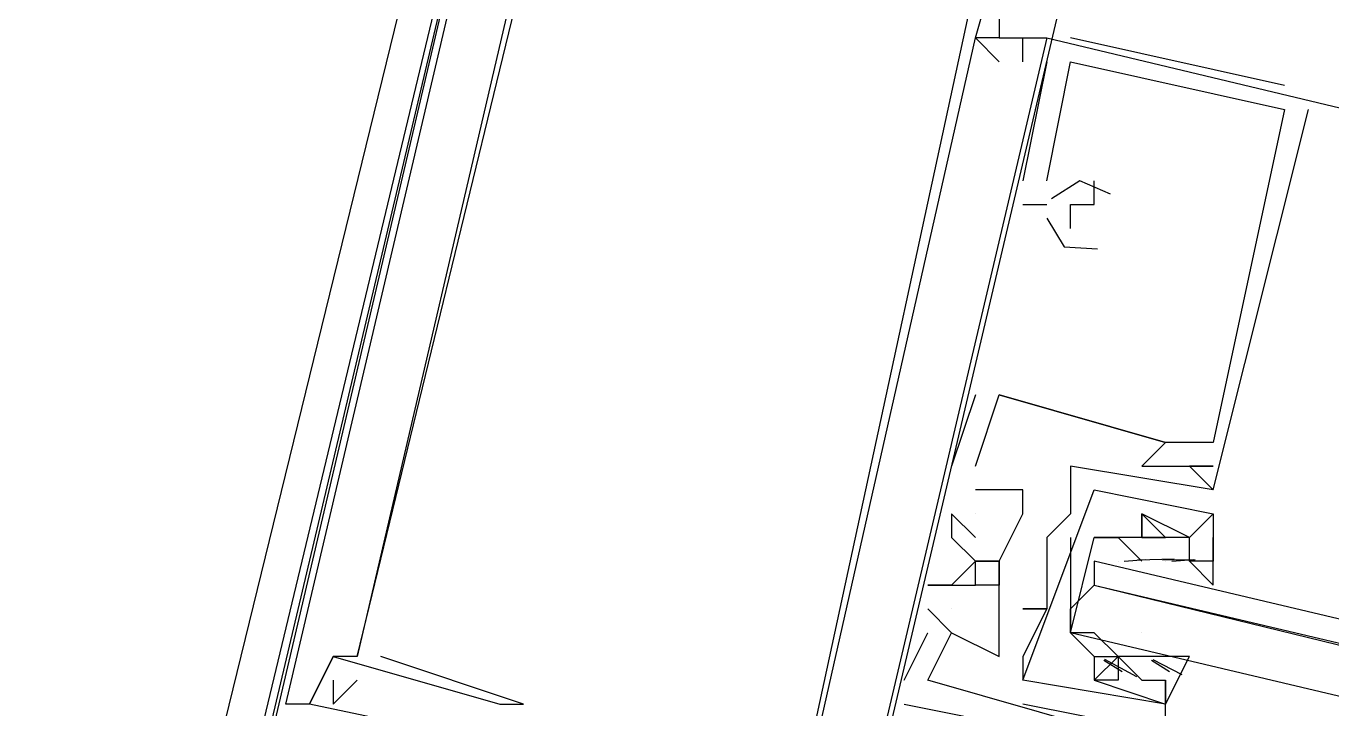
# Model space of a CAD drawing. Header units: feet. Extents: x -84 to 198, y -22 to 181.
# Drawn here: x 100.081 to 100.813, y 62.135 to 62.518 of the extents above; entities that cross this region are included whole.
import ezdxf

# ---------------------------------------------------------------- set-up
doc = ezdxf.new("R2010")
doc.units = ezdxf.units.FT
for name, color, linetype in [('A-AREA-UNIDAD', 30, 'CONTINUOUS'), ('A-LINEA', 7, 'CONTINUOUS'), ('A-MURO-CONCRETO', 8, 'CONTINUOUS')]:
    doc.layers.add(name, color=color, linetype=linetype)

msp = doc.modelspace()

# ---------------------------------------------------------------- linework, layer by layer
at = {"layer": 'A-AREA-UNIDAD'}
msp.add_lwpolyline([(116.56, 33.5644), (119.6, 36.0356), (121.728, 38.9156), (121.92, 38.9689), (123.36, 42.5244), (123.712, 45.9733), (123.12, 49.8844), (121.92, 53.5289), (119.68, 56.6933), (117.2, 58.4889), (116.96, 59.1289), (116.832, 58.4889), (116.512, 58.2933), (113.68, 58.9689), (113.44, 59.1644), (113.568, 59.7333), (112.56, 59.7333), (109.52, 60.48), (108.88, 60.48), (108.8, 60.7644), (104.56, 61.6533), (100.88, 62.6489), (100.32, 62.6489), (98.848, 56.64)], dxfattribs=at)
at = {"layer": 'A-LINEA'}
for p, q in [((100.6133, 62.5111), (100.6133, 62.5111)), ((100.6133, 62.5111), (100.6133, 62.5111)), ((100.6133, 62.5111), (100.6133, 62.5111)), ((100.6133, 62.5111), (100.6133, 62.5111)), ((100.6133, 62.5111), (100.6133, 62.5111)), ((100.6133, 62.5111), (100.6133, 62.5111)), ((100.6133, 62.5111), (100.6133, 62.5111)), ((100.6133, 62.5111), (100.6133, 62.5111)), ((100.6133, 62.5111), (100.6133, 62.5111)), ((100.6133, 62.5111), (100.6133, 62.5111)), ((100.6133, 62.5111), (100.6133, 62.5111)), ((100.6133, 62.5111), (100.6133, 62.5111)), ((100.6267, 62.5111), (100.6267, 62.5111)), ((100.6267, 62.5111), (100.6267, 62.5111)), ((100.6267, 62.5111), (100.6267, 62.5111)), ((100.6267, 62.5111), (100.6267, 62.5111)), ((100.6267, 62.5111), (100.6267, 62.5111)), ((100.6267, 62.5111), (100.6267, 62.5111)), ((100.6267, 62.5111), (100.6267, 62.5111)), ((100.6267, 62.5111), (100.6267, 62.5111)), ((100.6267, 62.5111), (100.6267, 62.5111)), ((100.6267, 62.5111), (100.6267, 62.5111)), ((100.6267, 62.5111), (100.6267, 62.5111)), ((100.6267, 62.5111), (100.6267, 62.5111)), ((100.64, 62.4978), (100.64, 62.5111)), ((100.64, 62.5111), (100.64, 62.5111)), ((100.64, 62.4978), (100.64, 62.5111)), ((100.64, 62.5111), (100.64, 62.5111)), ((100.64, 62.4978), (100.64, 62.5111)), ((100.64, 62.5111), (100.64, 62.5111)), ((100.64, 62.4978), (100.64, 62.5111)), ((100.64, 62.5111), (100.64, 62.5111)), ((100.64, 62.4978), (100.64, 62.5111)), ((100.64, 62.5111), (100.64, 62.5111)), ((100.64, 62.4978), (100.64, 62.5111)), ((100.64, 62.5111), (100.64, 62.5111)), ((100.6533, 62.5111), (100.6533, 62.5111)), ((100.6533, 62.5111), (100.6533, 62.5111)), ((100.6533, 62.5111), (100.6533, 62.5111)), ((100.6533, 62.5111), (100.6533, 62.5111)), ((100.6533, 62.5111), (100.6533, 62.5111)), ((100.6533, 62.5111), (100.6533, 62.5111)), ((100.7867, 62.4844), (100.6667, 62.5111)), ((100.6667, 62.5111), (100.6667, 62.5111)), ((100.7867, 62.4844), (100.6667, 62.5111)), ((100.6667, 62.5111), (100.6667, 62.5111)), ((100.7867, 62.4844), (100.6667, 62.5111)), ((100.6667, 62.5111), (100.6667, 62.5111)), ((100.7867, 62.4844), (100.6667, 62.5111)), ((100.6667, 62.5111), (100.6667, 62.5111)), ((100.7867, 62.4844), (100.6667, 62.5111)), ((100.6667, 62.5111), (100.6667, 62.5111)), ((100.7867, 62.4844), (100.6667, 62.5111)), ((100.6667, 62.5111), (100.6667, 62.5111)), ((100.6267, 62.4978), (100.6267, 62.4978)), ((100.6267, 62.4978), (100.6267, 62.4978)), ((100.6267, 62.4978), (100.6267, 62.4978)), ((100.6267, 62.4978), (100.6267, 62.4978)), ((100.6267, 62.4978), (100.6267, 62.4978)), ((100.6267, 62.4978), (100.6267, 62.4978)), ((100.64, 62.4978), (100.64, 62.4978)), ((100.6533, 62.4978), (100.64, 62.4311)), ((100.64, 62.4978), (100.64, 62.4978)), ((100.6533, 62.4978), (100.64, 62.4311)), ((100.64, 62.4978), (100.64, 62.4978)), ((100.6533, 62.4978), (100.64, 62.4311)), ((100.64, 62.4978), (100.64, 62.4978)), ((100.6533, 62.4978), (100.64, 62.4311)), ((100.64, 62.4978), (100.64, 62.4978)), ((100.6533, 62.4978), (100.64, 62.4311)), ((100.64, 62.4978), (100.64, 62.4978)), ((100.6533, 62.4978), (100.64, 62.4311)), ((100.6533, 62.4978), (100.6533, 62.4978)), ((100.6533, 62.4978), (100.6533, 62.4978)), ((100.6533, 62.4978), (100.6533, 62.4978)), ((100.6533, 62.4978), (100.6533, 62.4978)), ((100.6533, 62.4978), (100.6533, 62.4978)), ((100.6533, 62.4978), (100.6533, 62.4978)), ((100.6667, 62.4978), (100.6667, 62.4978)), ((100.6667, 62.4978), (100.6667, 62.4978)), ((100.6667, 62.4978), (100.6667, 62.4978)), ((100.6667, 62.4978), (100.6667, 62.4978)), ((100.6667, 62.4978), (100.6667, 62.4978)), ((100.6667, 62.4978), (100.6667, 62.4978)), ((100.6667, 62.4978), (100.6667, 62.4978)), ((100.6667, 62.4978), (100.6667, 62.4978)), ((100.6667, 62.4978), (100.6667, 62.4978)), ((100.6667, 62.4978), (100.6667, 62.4978)), ((100.6667, 62.4978), (100.6667, 62.4978)), ((100.6667, 62.4978), (100.6667, 62.4978)), ((100.7867, 62.4844), (100.7867, 62.4844)), ((100.7867, 62.4844), (100.7867, 62.4844)), ((100.7867, 62.4844), (100.7867, 62.4844)), ((100.7867, 62.4844), (100.7867, 62.4844)), ((100.7867, 62.4844), (100.7867, 62.4844)), ((100.7867, 62.4844), (100.7867, 62.4844)), ((100.7867, 62.4711), (100.7867, 62.4711)), ((100.7867, 62.4711), (100.7867, 62.4711)), ((100.7867, 62.4711), (100.7867, 62.4711)), ((100.7867, 62.4711), (100.7867, 62.4711)), ((100.7867, 62.4711), (100.7867, 62.4711)), ((100.7867, 62.4711), (100.7867, 62.4711)), ((100.7867, 62.4711), (100.7867, 62.4711)), ((100.7867, 62.4711), (100.7867, 62.4711)), ((100.7867, 62.4711), (100.7867, 62.4711)), ((100.7867, 62.4711), (100.7867, 62.4711)), ((100.7867, 62.4711), (100.7867, 62.4711)), ((100.7867, 62.4711), (100.7867, 62.4711)), ((100.8, 62.4711), (100.8, 62.4711)), ((100.8, 62.4711), (100.8, 62.4711)), ((100.8, 62.4711), (100.8, 62.4711)), ((100.8, 62.4711), (100.8, 62.4711)), ((100.8, 62.4711), (100.8, 62.4711)), ((100.8, 62.4711), (100.8, 62.4711)), ((100.64, 62.4311), (100.64, 62.4311)), ((100.64, 62.4311), (100.64, 62.4311)), ((100.64, 62.4311), (100.64, 62.4311)), ((100.64, 62.4311), (100.64, 62.4311)), ((100.64, 62.4311), (100.64, 62.4311)), ((100.64, 62.4311), (100.64, 62.4311)), ((100.6533, 62.4311), (100.6533, 62.4311)), ((100.6533, 62.4311), (100.6533, 62.4311)), ((100.6533, 62.4311), (100.6533, 62.4311)), ((100.6533, 62.4311), (100.6533, 62.4311)), ((100.6533, 62.4311), (100.6533, 62.4311)), ((100.6533, 62.4311), (100.6533, 62.4311)), ((100.68, 62.4311), (100.68, 62.4311)), ((100.68, 62.4311), (100.68, 62.4311)), ((100.68, 62.4311), (100.68, 62.4311)), ((100.68, 62.4311), (100.68, 62.4311)), ((100.68, 62.4311), (100.68, 62.4311)), ((100.68, 62.4311), (100.68, 62.4311)), ((100.64, 62.4178), (100.6533, 62.4178)), ((100.64, 62.4178), (100.64, 62.4178)), ((100.64, 62.4178), (100.6533, 62.4178)), ((100.64, 62.4178), (100.64, 62.4178)), ((100.64, 62.4178), (100.6533, 62.4178)), ((100.64, 62.4178), (100.64, 62.4178)), ((100.64, 62.4178), (100.6533, 62.4178)), ((100.64, 62.4178), (100.64, 62.4178)), ((100.64, 62.4178), (100.6533, 62.4178)), ((100.64, 62.4178), (100.64, 62.4178)), ((100.64, 62.4178), (100.6533, 62.4178)), ((100.64, 62.4178), (100.64, 62.4178)), ((100.6533, 62.4178), (100.6533, 62.4178)), ((100.6533, 62.4178), (100.6533, 62.4178)), ((100.6533, 62.4178), (100.6533, 62.4178)), ((100.6533, 62.4178), (100.6533, 62.4178)), ((100.6533, 62.4178), (100.6533, 62.4178)), ((100.6533, 62.4178), (100.6533, 62.4178)), ((100.6667, 62.4178), (100.6667, 62.4178)), ((100.6667, 62.4178), (100.6667, 62.4178)), ((100.6667, 62.4178), (100.6667, 62.4178)), ((100.6667, 62.4178), (100.6667, 62.4178)), ((100.6667, 62.4178), (100.6667, 62.4178)), ((100.6667, 62.4178), (100.6667, 62.4178)), ((100.68, 62.4178), (100.68, 62.4178)), ((100.68, 62.4178), (100.68, 62.4178)), ((100.68, 62.4178), (100.68, 62.4178)), ((100.68, 62.4178), (100.68, 62.4178)), ((100.68, 62.4178), (100.68, 62.4178)), ((100.68, 62.4178), (100.68, 62.4178)), ((100.6667, 62.4044), (100.6667, 62.4044)), ((100.6667, 62.4044), (100.6667, 62.4044)), ((100.6667, 62.4044), (100.6667, 62.4044)), ((100.6667, 62.4044), (100.6667, 62.4044)), ((100.6667, 62.4044), (100.6667, 62.4044)), ((100.6667, 62.4044), (100.6667, 62.4044)), ((100.6133, 62.3111), (100.6, 62.2711)), ((100.6133, 62.3111), (100.6, 62.2711)), ((100.6133, 62.3111), (100.6, 62.2711)), ((100.6133, 62.3111), (100.6, 62.2711)), ((100.6133, 62.3111), (100.6, 62.2711)), ((100.6133, 62.3111), (100.6, 62.2711)), ((100.6133, 62.3111), (100.6133, 62.3111)), ((100.6133, 62.3111), (100.6133, 62.3111)), ((100.6133, 62.3111), (100.6133, 62.3111)), ((100.6133, 62.3111), (100.6133, 62.3111)), ((100.6133, 62.3111), (100.6133, 62.3111)), ((100.6133, 62.3111), (100.6133, 62.3111)), ((100.6267, 62.3111), (100.6267, 62.3111)), ((100.6267, 62.3111), (100.6267, 62.3111)), ((100.6267, 62.3111), (100.6267, 62.3111)), ((100.6267, 62.3111), (100.6267, 62.3111)), ((100.6267, 62.3111), (100.6267, 62.3111)), ((100.6267, 62.3111), (100.6267, 62.3111)), ((100.6267, 62.3111), (100.6267, 62.3111)), ((100.6267, 62.3111), (100.6267, 62.3111)), ((100.6267, 62.3111), (100.6267, 62.3111)), ((100.6267, 62.3111), (100.6267, 62.3111)), ((100.6267, 62.3111), (100.6267, 62.3111)), ((100.6267, 62.3111), (100.6267, 62.3111)), ((100.72, 62.2844), (100.72, 62.2844)), ((100.72, 62.2844), (100.72, 62.2844)), ((100.72, 62.2844), (100.72, 62.2844)), ((100.72, 62.2844), (100.72, 62.2844)), ((100.72, 62.2844), (100.72, 62.2844)), ((100.72, 62.2844), (100.72, 62.2844)), ((100.72, 62.2844), (100.72, 62.2844)), ((100.72, 62.2844), (100.72, 62.2844)), ((100.72, 62.2844), (100.72, 62.2844)), ((100.72, 62.2844), (100.72, 62.2844)), ((100.72, 62.2844), (100.72, 62.2844)), ((100.72, 62.2844), (100.72, 62.2844)), ((100.7467, 62.2844), (100.7467, 62.2844)), ((100.7467, 62.2844), (100.7467, 62.2844)), ((100.7467, 62.2844), (100.7467, 62.2844)), ((100.7467, 62.2844), (100.7467, 62.2844)), ((100.7467, 62.2844), (100.7467, 62.2844)), ((100.7467, 62.2844), (100.7467, 62.2844)), ((100.6, 62.2711), (100.6, 62.2711)), ((100.6, 62.2711), (100.6, 62.2711)), ((100.6, 62.2711), (100.6, 62.2711)), ((100.6, 62.2711), (100.6, 62.2711)), ((100.6, 62.2711), (100.6, 62.2711)), ((100.6, 62.2711), (100.6, 62.2711)), ((100.6133, 62.2711), (100.6133, 62.2711)), ((100.6133, 62.2711), (100.6133, 62.2711)), ((100.6133, 62.2711), (100.6133, 62.2711)), ((100.6133, 62.2711), (100.6133, 62.2711)), ((100.6133, 62.2711), (100.6133, 62.2711)), ((100.6133, 62.2711), (100.6133, 62.2711)), ((100.6667, 62.2711), (100.6667, 62.2711)), ((100.6667, 62.2711), (100.6667, 62.2711)), ((100.6667, 62.2711), (100.6667, 62.2711)), ((100.6667, 62.2711), (100.6667, 62.2711)), ((100.7067, 62.2711), (100.7067, 62.2711)), ((100.7067, 62.2711), (100.7067, 62.2711)), ((100.7067, 62.2711), (100.7067, 62.2711)), ((100.7067, 62.2711), (100.7067, 62.2711)), ((100.7067, 62.2711), (100.7067, 62.2711)), ((100.7067, 62.2711), (100.7067, 62.2711)), ((100.72, 62.2711), (100.72, 62.2711)), ((100.72, 62.2711), (100.72, 62.2711)), ((100.72, 62.2711), (100.72, 62.2711)), ((100.72, 62.2711), (100.72, 62.2711)), ((100.72, 62.2711), (100.72, 62.2711)), ((100.72, 62.2711), (100.72, 62.2711)), ((100.7333, 62.2711), (100.7333, 62.2711)), ((100.7333, 62.2711), (100.7333, 62.2711)), ((100.7333, 62.2711), (100.7333, 62.2711)), ((100.7333, 62.2711), (100.7333, 62.2711)), ((100.7333, 62.2711), (100.7333, 62.2711)), ((100.7333, 62.2711), (100.7333, 62.2711)), ((100.7467, 62.2711), (100.7467, 62.2711)), ((100.7467, 62.2711), (100.7467, 62.2711)), ((100.7467, 62.2711), (100.7467, 62.2711)), ((100.7467, 62.2711), (100.7467, 62.2711)), ((100.7467, 62.2711), (100.7467, 62.2711)), ((100.7467, 62.2711), (100.7467, 62.2711)), ((100.6133, 62.2578), (100.6133, 62.2578)), ((100.6133, 62.2578), (100.6133, 62.2578)), ((100.6133, 62.2578), (100.6133, 62.2578)), ((100.6133, 62.2578), (100.6133, 62.2578)), ((100.6133, 62.2578), (100.6133, 62.2578)), ((100.6133, 62.2578), (100.6133, 62.2578)), ((100.6133, 62.2578), (100.6133, 62.2578)), ((100.6133, 62.2578), (100.6133, 62.2578)), ((100.6133, 62.2578), (100.6133, 62.2578)), ((100.6133, 62.2578), (100.6133, 62.2578)), ((100.6133, 62.2578), (100.6133, 62.2578)), ((100.6133, 62.2578), (100.6133, 62.2578)), ((100.64, 62.2578), (100.64, 62.2578)), ((100.64, 62.2578), (100.64, 62.2578)), ((100.64, 62.2578), (100.64, 62.2578)), ((100.64, 62.2578), (100.64, 62.2578)), ((100.64, 62.2578), (100.64, 62.2578)), ((100.64, 62.2578), (100.64, 62.2578)), ((100.68, 62.2578), (100.68, 62.2578)), ((100.68, 62.2578), (100.68, 62.2578)), ((100.68, 62.2578), (100.68, 62.2578)), ((100.68, 62.2578), (100.68, 62.2578)), ((100.7467, 62.2578), (100.7467, 62.2578)), ((100.7467, 62.2578), (100.7467, 62.2578)), ((100.7467, 62.2578), (100.7467, 62.2578)), ((100.7467, 62.2578), (100.7467, 62.2578)), ((100.7467, 62.2578), (100.7467, 62.2578)), ((100.7467, 62.2578), (100.7467, 62.2578)), ((100.7467, 62.2578), (100.7467, 62.2578)), ((100.7467, 62.2578), (100.7467, 62.2578)), ((100.7467, 62.2578), (100.7467, 62.2578)), ((100.7467, 62.2578), (100.7467, 62.2578)), ((100.6, 62.2444), (100.6, 62.2444)), ((100.6, 62.2444), (100.6, 62.2444)), ((100.6, 62.2444), (100.6, 62.2444)), ((100.6, 62.2444), (100.6, 62.2444)), ((100.6, 62.2444), (100.6, 62.2444)), ((100.6, 62.2444), (100.6, 62.2444)), ((100.6133, 62.2444), (100.6133, 62.2444)), ((100.6133, 62.2444), (100.6133, 62.2444)), ((100.6133, 62.2444), (100.6133, 62.2444)), ((100.6133, 62.2444), (100.6133, 62.2444)), ((100.6133, 62.2444), (100.6133, 62.2444)), ((100.6133, 62.2444), (100.6133, 62.2444)), ((100.64, 62.2444), (100.64, 62.2444)), ((100.64, 62.2444), (100.64, 62.2444)), ((100.64, 62.2444), (100.64, 62.2444)), ((100.64, 62.2444), (100.64, 62.2444)), ((100.64, 62.2444), (100.64, 62.2444)), ((100.64, 62.2444), (100.64, 62.2444)), ((100.6667, 62.2444), (100.6667, 62.2444)), ((100.6667, 62.2444), (100.6667, 62.2444)), ((100.6667, 62.2444), (100.6667, 62.2444)), ((100.6667, 62.2444), (100.6667, 62.2444)), ((100.7067, 62.2444), (100.7067, 62.2444)), ((100.7067, 62.2444), (100.7067, 62.2444)), ((100.7067, 62.2444), (100.7067, 62.2444)), ((100.7067, 62.2444), (100.7067, 62.2444)), ((100.7067, 62.2444), (100.7067, 62.2444)), ((100.7067, 62.2444), (100.7067, 62.2444)), ((100.7067, 62.2444), (100.7067, 62.2444)), ((100.7067, 62.2444), (100.7067, 62.2444)), ((100.7467, 62.2444), (100.7467, 62.2444)), ((100.7467, 62.2444), (100.7467, 62.2444)), ((100.7467, 62.2444), (100.7467, 62.2444)), ((100.7467, 62.2444), (100.7467, 62.2444)), ((100.7467, 62.2444), (100.7467, 62.2444)), ((100.7467, 62.2444), (100.7467, 62.2444)), ((100.7467, 62.2444), (100.7467, 62.2444)), ((100.7467, 62.2444), (100.7467, 62.2444)), ((100.6, 62.2311), (100.6, 62.2311)), ((100.6, 62.2311), (100.6, 62.2311)), ((100.6, 62.2311), (100.6, 62.2311)), ((100.6, 62.2311), (100.6, 62.2311)), ((100.6, 62.2311), (100.6, 62.2311)), ((100.6, 62.2311), (100.6, 62.2311)), ((100.6133, 62.2311), (100.6133, 62.2311)), ((100.6133, 62.2311), (100.6133, 62.2311)), ((100.6133, 62.2311), (100.6133, 62.2311)), ((100.6133, 62.2311), (100.6133, 62.2311)), ((100.6133, 62.2311), (100.6133, 62.2311)), ((100.6133, 62.2311), (100.6133, 62.2311)), ((100.6533, 62.2311), (100.6533, 62.2311)), ((100.6533, 62.2311), (100.6533, 62.2311)), ((100.6533, 62.2311), (100.6533, 62.2311)), ((100.6533, 62.2311), (100.6533, 62.2311)), ((100.7067, 62.2311), (100.7067, 62.2311)), ((100.7067, 62.2311), (100.7067, 62.2311)), ((100.7067, 62.2311), (100.7067, 62.2311)), ((100.7067, 62.2311), (100.7067, 62.2311)), ((100.7067, 62.2311), (100.7067, 62.2311)), ((100.7067, 62.2311), (100.7067, 62.2311)), ((100.7067, 62.2311), (100.7067, 62.2311)), ((100.7067, 62.2311), (100.7067, 62.2311)), ((100.72, 62.2311), (100.72, 62.2311)), ((100.72, 62.2311), (100.72, 62.2311)), ((100.72, 62.2311), (100.72, 62.2311)), ((100.72, 62.2311), (100.72, 62.2311)), ((100.72, 62.2311), (100.72, 62.2311)), ((100.72, 62.2311), (100.72, 62.2311)), ((100.72, 62.2311), (100.72, 62.2311)), ((100.72, 62.2311), (100.72, 62.2311)), ((100.7333, 62.2311), (100.7333, 62.2311)), ((100.7333, 62.2311), (100.7333, 62.2311)), ((100.7333, 62.2311), (100.7333, 62.2311)), ((100.7333, 62.2311), (100.7333, 62.2311)), ((100.6968, 62.2179), (100.7087, 62.2189)), ((100.6968, 62.2179), (100.7087, 62.2189)), ((100.7043, 62.2187), (100.7248, 62.2192)), ((100.7043, 62.2187), (100.7248, 62.2192)), ((100.7182, 62.2186), (100.7365, 62.2188)), ((100.7182, 62.2186), (100.7365, 62.2188)), ((100.7235, 62.2179), (100.7354, 62.2189)), ((100.7235, 62.2179), (100.7354, 62.2189)), ((100.6133, 62.2178), (100.6133, 62.2178)), ((100.6133, 62.2178), (100.6133, 62.2178)), ((100.6133, 62.2178), (100.6133, 62.2178)), ((100.6133, 62.2178), (100.6133, 62.2178)), ((100.6133, 62.2178), (100.6133, 62.2178)), ((100.6133, 62.2178), (100.6133, 62.2178)), ((100.6267, 62.2178), (100.6267, 62.2178)), ((100.6267, 62.2178), (100.6267, 62.2178)), ((100.6267, 62.2178), (100.6267, 62.2178)), ((100.6267, 62.2178), (100.6267, 62.2178)), ((100.6267, 62.2178), (100.6267, 62.2178)), ((100.6267, 62.2178), (100.6267, 62.2178)), ((100.6533, 62.2178), (100.6533, 62.2178)), ((100.6533, 62.2178), (100.6533, 62.2178)), ((100.6533, 62.2178), (100.6533, 62.2178)), ((100.6533, 62.2178), (100.6533, 62.2178)), ((100.6933, 62.2178), (100.6933, 62.2178)), ((100.6933, 62.2178), (100.6933, 62.2178)), ((100.72, 62.2178), (100.72, 62.2178)), ((100.72, 62.2178), (100.72, 62.2178)), ((100.72, 62.2178), (100.72, 62.2178)), ((100.72, 62.2178), (100.72, 62.2178)), ((100.7333, 62.2178), (100.7333, 62.2178)), ((100.7333, 62.2178), (100.7333, 62.2178)), ((100.7333, 62.2178), (100.7333, 62.2178)), ((100.7333, 62.2178), (100.7333, 62.2178)), ((100.7467, 62.2178), (100.7467, 62.2178)), ((100.7467, 62.2178), (100.7467, 62.2178)), ((100.7467, 62.2178), (100.7467, 62.2178)), ((100.7467, 62.2178), (100.7467, 62.2178)), ((100.5867, 62.2044), (100.5867, 62.2044)), ((100.5867, 62.2044), (100.5867, 62.2044)), ((100.5867, 62.2044), (100.5867, 62.2044)), ((100.5867, 62.2044), (100.5867, 62.2044)), ((100.5867, 62.2044), (100.5867, 62.2044)), ((100.5867, 62.2044), (100.5867, 62.2044)), ((100.6, 62.2044), (100.6, 62.2044)), ((100.6, 62.2044), (100.6, 62.2044)), ((100.6, 62.2044), (100.6, 62.2044)), ((100.6, 62.2044), (100.6, 62.2044)), ((100.6, 62.2044), (100.6, 62.2044)), ((100.6, 62.2044), (100.6, 62.2044)), ((100.6133, 62.2044), (100.6133, 62.2044)), ((100.6133, 62.2044), (100.6133, 62.2044)), ((100.6133, 62.2044), (100.6133, 62.2044)), ((100.6133, 62.2044), (100.6133, 62.2044)), ((100.6133, 62.2044), (100.6133, 62.2044)), ((100.6133, 62.2044), (100.6133, 62.2044)), ((100.6667, 62.1911), (100.68, 62.2044)), ((100.6667, 62.1911), (100.68, 62.2044)), ((100.6, 62.1778), (100.5867, 62.1911)), ((100.5867, 62.1911), (100.5867, 62.1911)), ((100.6, 62.1778), (100.5867, 62.1911)), ((100.5867, 62.1911), (100.5867, 62.1911)), ((100.6, 62.1778), (100.5867, 62.1911)), ((100.5867, 62.1911), (100.5867, 62.1911)), ((100.6, 62.1778), (100.5867, 62.1911)), ((100.5867, 62.1911), (100.5867, 62.1911)), ((100.6, 62.1778), (100.5867, 62.1911)), ((100.5867, 62.1911), (100.5867, 62.1911)), ((100.6, 62.1778), (100.5867, 62.1911)), ((100.5867, 62.1911), (100.5867, 62.1911)), ((100.6, 62.1911), (100.6, 62.1911)), ((100.6, 62.1911), (100.6, 62.1911)), ((100.6, 62.1911), (100.6, 62.1911)), ((100.6, 62.1911), (100.6, 62.1911)), ((100.6, 62.1911), (100.6, 62.1911)), ((100.6, 62.1911), (100.6, 62.1911)), ((100.6267, 62.1911), (100.6267, 62.1911)), ((100.6267, 62.1911), (100.6267, 62.1911)), ((100.6267, 62.1911), (100.6267, 62.1911)), ((100.6267, 62.1911), (100.6267, 62.1911)), ((100.6267, 62.1911), (100.6267, 62.1911)), ((100.6267, 62.1911), (100.6267, 62.1911)), ((100.64, 62.1911), (100.64, 62.1911)), ((100.64, 62.1911), (100.64, 62.1911)), ((100.64, 62.1911), (100.64, 62.1911)), ((100.64, 62.1911), (100.64, 62.1911)), ((100.6533, 62.1911), (100.6533, 62.1911)), ((100.6533, 62.1911), (100.6533, 62.1911)), ((100.6533, 62.1911), (100.6533, 62.1911)), ((100.6533, 62.1911), (100.6533, 62.1911)), ((100.6533, 62.1911), (100.6533, 62.1911)), ((100.6533, 62.1911), (100.6533, 62.1911)), ((100.6533, 62.1911), (100.6533, 62.1911)), ((100.6533, 62.1911), (100.6533, 62.1911)), ((100.5867, 62.1778), (100.5867, 62.1778)), ((100.5867, 62.1778), (100.5867, 62.1778)), ((100.5867, 62.1778), (100.5867, 62.1778)), ((100.5867, 62.1778), (100.5867, 62.1778)), ((100.5867, 62.1778), (100.5867, 62.1778)), ((100.5867, 62.1778), (100.5867, 62.1778)), ((100.6, 62.1778), (100.6, 62.1778)), ((100.6, 62.1778), (100.6, 62.1778)), ((100.6, 62.1778), (100.6, 62.1778)), ((100.6, 62.1778), (100.6, 62.1778)), ((100.6, 62.1778), (100.6, 62.1778)), ((100.6, 62.1778), (100.6, 62.1778)), ((100.6, 62.1778), (100.6, 62.1778)), ((100.6, 62.1778), (100.6, 62.1778)), ((100.6, 62.1778), (100.6, 62.1778)), ((100.6, 62.1778), (100.6, 62.1778)), ((100.6, 62.1778), (100.6, 62.1778)), ((100.6, 62.1778), (100.6, 62.1778)), ((100.68, 62.1778), (100.68, 62.1778)), ((100.68, 62.1778), (100.68, 62.1778)), ((100.7067, 62.1778), (100.7067, 62.1778)), ((100.7067, 62.1778), (100.7067, 62.1778)), ((100.2533, 62.1644), (100.2533, 62.1644)), ((100.2533, 62.1644), (100.2533, 62.1644)), ((100.2533, 62.1644), (100.2533, 62.1644)), ((100.2533, 62.1644), (100.2533, 62.1644)), ((100.2533, 62.1644), (100.2533, 62.1644)), ((100.2533, 62.1644), (100.2533, 62.1644)), ((100.2533, 62.1644), (100.2533, 62.1644)), ((100.2533, 62.1644), (100.2533, 62.1644)), ((100.2533, 62.1644), (100.2533, 62.1644)), ((100.2533, 62.1644), (100.2533, 62.1644)), ((100.2533, 62.1644), (100.2533, 62.1644)), ((100.2533, 62.1644), (100.2533, 62.1644)), ((100.2667, 62.1644), (100.2667, 62.1644)), ((100.2667, 62.1644), (100.2667, 62.1644)), ((100.2667, 62.1644), (100.2667, 62.1644)), ((100.2667, 62.1644), (100.2667, 62.1644)), ((100.2667, 62.1644), (100.2667, 62.1644)), ((100.2667, 62.1644), (100.2667, 62.1644)), ((100.2667, 62.1644), (100.2667, 62.1644)), ((100.2667, 62.1644), (100.2667, 62.1644)), ((100.2667, 62.1644), (100.2667, 62.1644)), ((100.2667, 62.1644), (100.2667, 62.1644)), ((100.2667, 62.1644), (100.2667, 62.1644)), ((100.2667, 62.1644), (100.2667, 62.1644)), ((100.28, 62.1644), (100.28, 62.1644)), ((100.28, 62.1644), (100.28, 62.1644)), ((100.28, 62.1644), (100.28, 62.1644)), ((100.28, 62.1644), (100.28, 62.1644)), ((100.28, 62.1644), (100.28, 62.1644)), ((100.28, 62.1644), (100.28, 62.1644)), ((100.6267, 62.1644), (100.6267, 62.1644)), ((100.6267, 62.1644), (100.6267, 62.1644)), ((100.6267, 62.1644), (100.6267, 62.1644)), ((100.6267, 62.1644), (100.6267, 62.1644)), ((100.6267, 62.1644), (100.6267, 62.1644)), ((100.6267, 62.1644), (100.6267, 62.1644)), ((100.64, 62.1644), (100.64, 62.1644)), ((100.64, 62.1644), (100.64, 62.1644)), ((100.64, 62.1644), (100.64, 62.1644)), ((100.64, 62.1644), (100.64, 62.1644)), ((100.68, 62.1644), (100.68, 62.1644)), ((100.68, 62.1644), (100.68, 62.1644)), ((100.68, 62.1644), (100.68, 62.1644)), ((100.68, 62.1644), (100.68, 62.1644)), ((100.6956, 62.1559), (100.6854, 62.1622)), ((100.6956, 62.1559), (100.6854, 62.1622)), ((100.7039, 62.1531), (100.6859, 62.1627)), ((100.7039, 62.1531), (100.6859, 62.1627)), ((100.6933, 62.1644), (100.6933, 62.1644)), ((100.6933, 62.1644), (100.6933, 62.1644)), ((100.6933, 62.1644), (100.6933, 62.1644)), ((100.6933, 62.1644), (100.6933, 62.1644)), ((100.6933, 62.1644), (100.6933, 62.1644)), ((100.6933, 62.1644), (100.6933, 62.1644)), ((100.6933, 62.1644), (100.6933, 62.1644)), ((100.6933, 62.1644), (100.6933, 62.1644)), ((100.7067, 62.1644), (100.7067, 62.1644)), ((100.72, 62.1644), (100.7067, 62.1644)), ((100.7067, 62.1644), (100.7067, 62.1644)), ((100.7067, 62.1644), (100.7067, 62.1644)), ((100.72, 62.1644), (100.7067, 62.1644)), ((100.7067, 62.1644), (100.7067, 62.1644)), ((100.7222, 62.1559), (100.7121, 62.1622)), ((100.7222, 62.1559), (100.7121, 62.1622)), ((100.7293, 62.1541), (100.713, 62.1626)), ((100.7293, 62.1541), (100.713, 62.1626)), ((100.72, 62.1644), (100.72, 62.1644)), ((100.72, 62.1644), (100.72, 62.1644)), ((100.72, 62.1644), (100.72, 62.1644)), ((100.72, 62.1644), (100.72, 62.1644)), ((100.2533, 62.1511), (100.2533, 62.1511)), ((100.2533, 62.1511), (100.2533, 62.1511)), ((100.2533, 62.1511), (100.2533, 62.1511)), ((100.2533, 62.1511), (100.2533, 62.1511)), ((100.2533, 62.1511), (100.2533, 62.1511)), ((100.2533, 62.1511), (100.2533, 62.1511)), ((100.2667, 62.1511), (100.2667, 62.1511)), ((100.2667, 62.1511), (100.2667, 62.1511)), ((100.2667, 62.1511), (100.2667, 62.1511)), ((100.2667, 62.1511), (100.2667, 62.1511)), ((100.2667, 62.1511), (100.2667, 62.1511)), ((100.2667, 62.1511), (100.2667, 62.1511)), ((100.5733, 62.1511), (100.5733, 62.1511)), ((100.5733, 62.1511), (100.5733, 62.1511)), ((100.5733, 62.1511), (100.5733, 62.1511)), ((100.5733, 62.1511), (100.5733, 62.1511)), ((100.5733, 62.1511), (100.5733, 62.1511)), ((100.5733, 62.1511), (100.5733, 62.1511)), ((100.5867, 62.1511), (100.5867, 62.1511)), ((100.5867, 62.1511), (100.5867, 62.1511)), ((100.5867, 62.1511), (100.5867, 62.1511)), ((100.5867, 62.1511), (100.5867, 62.1511)), ((100.5867, 62.1511), (100.5867, 62.1511)), ((100.5867, 62.1511), (100.5867, 62.1511)), ((100.5867, 62.1511), (100.5867, 62.1511)), ((100.5867, 62.1511), (100.5867, 62.1511)), ((100.5867, 62.1511), (100.5867, 62.1511)), ((100.5867, 62.1511), (100.5867, 62.1511)), ((100.5867, 62.1511), (100.5867, 62.1511)), ((100.5867, 62.1511), (100.5867, 62.1511)), ((100.64, 62.1511), (100.64, 62.1511)), ((100.64, 62.1511), (100.64, 62.1511)), ((100.64, 62.1511), (100.64, 62.1511)), ((100.64, 62.1511), (100.64, 62.1511)), ((100.68, 62.1511), (100.68, 62.1511)), ((100.68, 62.1511), (100.68, 62.1511)), ((100.68, 62.1511), (100.68, 62.1511)), ((100.68, 62.1511), (100.68, 62.1511)), ((100.68, 62.1511), (100.68, 62.1511)), ((100.68, 62.1511), (100.68, 62.1511)), ((100.68, 62.1511), (100.68, 62.1511)), ((100.68, 62.1511), (100.68, 62.1511)), ((100.6933, 62.1511), (100.6933, 62.1511)), ((100.6933, 62.1511), (100.6933, 62.1511)), ((100.6933, 62.1511), (100.6933, 62.1511)), ((100.6933, 62.1511), (100.6933, 62.1511)), ((100.72, 62.1244), (100.72, 62.1511)), ((100.72, 62.1511), (100.72, 62.1511)), ((100.72, 62.1244), (100.72, 62.1511)), ((100.72, 62.1511), (100.72, 62.1511)), ((100.72, 62.1244), (100.72, 62.1511)), ((100.72, 62.1511), (100.72, 62.1511)), ((100.72, 62.1244), (100.72, 62.1511)), ((100.72, 62.1511), (100.72, 62.1511)), ((100.2267, 62.1378), (100.2267, 62.1378)), ((100.2267, 62.1378), (100.2267, 62.1378)), ((100.2267, 62.1378), (100.2267, 62.1378)), ((100.2267, 62.1378), (100.2267, 62.1378)), ((100.2267, 62.1378), (100.2267, 62.1378)), ((100.2267, 62.1378), (100.2267, 62.1378)), ((100.2267, 62.1378), (100.2267, 62.1378)), ((100.2267, 62.1378), (100.2267, 62.1378)), ((100.2267, 62.1378), (100.2267, 62.1378)), ((100.2267, 62.1378), (100.2267, 62.1378)), ((100.2267, 62.1378), (100.2267, 62.1378)), ((100.2267, 62.1378), (100.2267, 62.1378)), ((100.4933, 62.0844), (100.24, 62.1378)), ((100.24, 62.1378), (100.24, 62.1378)), ((100.24, 62.1378), (100.24, 62.1378)), ((100.24, 62.1378), (100.24, 62.1378)), ((100.24, 62.1378), (100.24, 62.1378)), ((100.24, 62.1378), (100.24, 62.1378)), ((100.24, 62.1378), (100.24, 62.1378)), ((100.24, 62.1378), (100.24, 62.1378)), ((100.24, 62.1378), (100.24, 62.1378)), ((100.24, 62.1378), (100.24, 62.1378)), ((100.24, 62.1378), (100.24, 62.1378)), ((100.24, 62.1378), (100.24, 62.1378)), ((100.24, 62.1378), (100.24, 62.1378)), ((100.24, 62.1378), (100.24, 62.1378)), ((100.24, 62.1378), (100.24, 62.1378)), ((100.24, 62.1378), (100.24, 62.1378)), ((100.24, 62.1378), (100.24, 62.1378)), ((100.24, 62.1378), (100.24, 62.1378)), ((100.24, 62.1378), (100.24, 62.1378)), ((100.2533, 62.1378), (100.2533, 62.1378)), ((100.2533, 62.1378), (100.2533, 62.1378)), ((100.2533, 62.1378), (100.2533, 62.1378)), ((100.2533, 62.1378), (100.2533, 62.1378)), ((100.2533, 62.1378), (100.2533, 62.1378)), ((100.2533, 62.1378), (100.2533, 62.1378)), ((100.2533, 62.1378), (100.2533, 62.1378)), ((100.2533, 62.1378), (100.2533, 62.1378)), ((100.2533, 62.1378), (100.2533, 62.1378)), ((100.2533, 62.1378), (100.2533, 62.1378)), ((100.2533, 62.1378), (100.2533, 62.1378)), ((100.2533, 62.1378), (100.2533, 62.1378)), ((100.3467, 62.1378), (100.3467, 62.1378)), ((100.3467, 62.1378), (100.3467, 62.1378)), ((100.3467, 62.1378), (100.3467, 62.1378)), ((100.3467, 62.1378), (100.3467, 62.1378)), ((100.3467, 62.1378), (100.3467, 62.1378)), ((100.3467, 62.1378), (100.3467, 62.1378)), ((100.36, 62.1378), (100.36, 62.1378)), ((100.36, 62.1378), (100.36, 62.1378)), ((100.36, 62.1378), (100.36, 62.1378)), ((100.36, 62.1378), (100.36, 62.1378)), ((100.36, 62.1378), (100.36, 62.1378)), ((100.36, 62.1378), (100.36, 62.1378)), ((100.5733, 62.1378), (100.5733, 62.1378)), ((100.5733, 62.1378), (100.5733, 62.1378)), ((100.5733, 62.1378), (100.5733, 62.1378)), ((100.5733, 62.1378), (100.5733, 62.1378)), ((100.5733, 62.1378), (100.5733, 62.1378)), ((100.5733, 62.1378), (100.5733, 62.1378)), ((100.7067, 62.1244), (100.64, 62.1378)), ((100.64, 62.1378), (100.64, 62.1378)), ((100.7067, 62.1244), (100.64, 62.1378)), ((100.64, 62.1378), (100.64, 62.1378)), ((100.7067, 62.1244), (100.64, 62.1378)), ((100.64, 62.1378), (100.64, 62.1378)), ((100.7067, 62.1244), (100.64, 62.1378)), ((100.64, 62.1378), (100.64, 62.1378)), ((100.72, 62.1378), (100.72, 62.1378)), ((100.72, 62.1378), (100.72, 62.1378)), ((100.72, 62.1378), (100.72, 62.1378)), ((100.72, 62.1378), (100.72, 62.1378)), ((100.72, 62.1378), (100.72, 62.1378)), ((100.72, 62.1378), (100.72, 62.1378)), ((100.72, 62.1378), (100.72, 62.1378)), ((100.72, 62.1378), (100.72, 62.1378))]:
    msp.add_line(p, q, dxfattribs=at)
for points in [[(100.4133, 62.9511), (98.88, 56.4711), (95.96, 57.1511), (97.4933, 63.6444), (100.4133, 62.9511)], [(100.3733, 62.7911), (100.2133, 62.1244), (100.3733, 62.0844), (100.3733, 62.0978), (100.4533, 62.0844), (100.4533, 62.1111), (100.4533, 62.0978)], [(100.3733, 62.7911), (100.2133, 62.1244), (100.3733, 62.0844), (100.3733, 62.0978), (100.4533, 62.0844), (100.4533, 62.1111), (100.4533, 62.0978)], [(100.3733, 62.7911), (100.2133, 62.1244), (100.3733, 62.0844), (100.3733, 62.0978), (100.4533, 62.0844), (100.4533, 62.1111), (100.4533, 62.0978)], [(100.3733, 62.7911), (100.2133, 62.1244), (100.3733, 62.0844), (100.3733, 62.0978), (100.4533, 62.0844), (100.4533, 62.1111), (100.4533, 62.0978)], [(100.3733, 62.7911), (100.2133, 62.1244), (100.3733, 62.0844), (100.3733, 62.0978), (100.4533, 62.0844), (100.4533, 62.1111), (100.4533, 62.0978)], [(100.3733, 62.7911), (100.2133, 62.1244), (100.3733, 62.0844), (100.3733, 62.0978), (100.4533, 62.0844), (100.4533, 62.1111), (100.4533, 62.0978)], [(100.4, 62.0711), (100.5467, 62.0444), (100.7067, 62.7244)], [(100.4, 62.0711), (100.5467, 62.0444), (100.7067, 62.7244)], [(100.4, 62.0711), (100.5467, 62.0444), (100.7067, 62.7244)], [(100.4, 62.0711), (100.5467, 62.0444), (100.7067, 62.7244)], [(100.4, 62.0711), (100.5467, 62.0444), (100.7067, 62.7244)], [(100.4, 62.0711), (100.5467, 62.0444), (100.7067, 62.7244)], [(100.36, 62.6711), (100.3867, 62.6711), (100.36, 62.5778), (100.3467, 62.5778), (100.3467, 62.5644), (100.36, 62.5644), (100.2667, 62.1644), (100.2533, 62.1644), (100.24, 62.1378), (100.2267, 62.1378)], [(100.36, 62.6711), (100.3867, 62.6711), (100.36, 62.5778), (100.3467, 62.5778), (100.3467, 62.5644), (100.36, 62.5644), (100.2667, 62.1644), (100.2533, 62.1644), (100.24, 62.1378), (100.2267, 62.1378)], [(100.36, 62.6711), (100.3867, 62.6711), (100.36, 62.5778), (100.3467, 62.5778), (100.3467, 62.5644), (100.36, 62.5644), (100.2667, 62.1644), (100.2533, 62.1644), (100.24, 62.1378), (100.2267, 62.1378)], [(100.36, 62.6711), (100.3867, 62.6711), (100.36, 62.5778), (100.3467, 62.5778), (100.3467, 62.5644), (100.36, 62.5644), (100.2667, 62.1644), (100.2533, 62.1644), (100.24, 62.1378), (100.2267, 62.1378)], [(100.36, 62.6711), (100.3867, 62.6711), (100.36, 62.5778), (100.3467, 62.5778), (100.3467, 62.5644), (100.36, 62.5644), (100.2667, 62.1644), (100.2533, 62.1644), (100.24, 62.1378), (100.2267, 62.1378)], [(100.36, 62.6711), (100.3867, 62.6711), (100.36, 62.5778), (100.3467, 62.5778), (100.3467, 62.5644), (100.36, 62.5644), (100.2667, 62.1644), (100.2533, 62.1644), (100.24, 62.1378), (100.2267, 62.1378)], [(100.2667, 62.1644), (100.3867, 62.6578), (100.48, 62.6444), (100.48, 62.6444), (100.4667, 62.6578)], [(100.2667, 62.1644), (100.3867, 62.6578), (100.48, 62.6444), (100.48, 62.6444), (100.4667, 62.6578)], [(100.2667, 62.1644), (100.3867, 62.6578), (100.48, 62.6444), (100.48, 62.6444), (100.4667, 62.6578)], [(100.2667, 62.1644), (100.3867, 62.6578), (100.48, 62.6444), (100.48, 62.6444), (100.4667, 62.6578)], [(100.2667, 62.1644), (100.3867, 62.6578), (100.48, 62.6444), (100.48, 62.6444), (100.4667, 62.6578)], [(100.2667, 62.1644), (100.3867, 62.6578), (100.48, 62.6444), (100.48, 62.6444), (100.4667, 62.6578)], [(100.6133, 62.6311), (100.6133, 62.6311), (100.6133, 62.6178), (100.6667, 62.6044), (100.6533, 62.5244), (100.6267, 62.5244), (100.6267, 62.5111), (100.6533, 62.5111), (100.5467, 62.0578)], [(100.6133, 62.6311), (100.6133, 62.6311), (100.6133, 62.6178), (100.6667, 62.6044), (100.6533, 62.5244), (100.6267, 62.5244), (100.6267, 62.5111), (100.6533, 62.5111), (100.5467, 62.0578)], [(100.6133, 62.6311), (100.6133, 62.6311), (100.6133, 62.6178), (100.6667, 62.6044), (100.6533, 62.5244), (100.6267, 62.5244), (100.6267, 62.5111), (100.6533, 62.5111), (100.5467, 62.0578)], [(100.6133, 62.6311), (100.6133, 62.6311), (100.6133, 62.6178), (100.6667, 62.6044), (100.6533, 62.5244), (100.6267, 62.5244), (100.6267, 62.5111), (100.6533, 62.5111), (100.5467, 62.0578)], [(100.6133, 62.6311), (100.6133, 62.6311), (100.6133, 62.6178), (100.6667, 62.6044), (100.6533, 62.5244), (100.6267, 62.5244), (100.6267, 62.5111), (100.6533, 62.5111), (100.5467, 62.0578)], [(100.6133, 62.6311), (100.6133, 62.6311), (100.6133, 62.6178), (100.6667, 62.6044), (100.6533, 62.5244), (100.6267, 62.5244), (100.6267, 62.5111), (100.6533, 62.5111), (100.5467, 62.0578)], [(100.5467, 62.6178), (100.6267, 62.6044), (100.52, 62.1111)], [(100.5467, 62.6178), (100.6267, 62.6044), (100.52, 62.1111)], [(100.5467, 62.6178), (100.6267, 62.6044), (100.52, 62.1111)], [(100.5467, 62.6178), (100.6267, 62.6044), (100.52, 62.1111)], [(100.5467, 62.6178), (100.6267, 62.6044), (100.52, 62.1111)], [(100.5467, 62.6178), (100.6267, 62.6044), (100.52, 62.1111)], [(100.6267, 62.5111), (100.6133, 62.5111), (100.64, 62.6044)], [(100.6267, 62.5111), (100.6133, 62.5111), (100.64, 62.6044)], [(100.6267, 62.5111), (100.6133, 62.5111), (100.64, 62.6044)], [(100.6267, 62.5111), (100.6133, 62.5111), (100.64, 62.6044)], [(100.6267, 62.5111), (100.6133, 62.5111), (100.64, 62.6044)], [(100.6267, 62.5111), (100.6133, 62.5111), (100.64, 62.6044)], [(100.24, 62.1378), (100.2267, 62.1378), (100.3333, 62.5911)], [(100.24, 62.1378), (100.2267, 62.1378), (100.3333, 62.5911)], [(100.24, 62.1378), (100.2267, 62.1378), (100.3333, 62.5911)], [(100.24, 62.1378), (100.2267, 62.1378), (100.3333, 62.5911)], [(100.24, 62.1378), (100.2267, 62.1378), (100.3333, 62.5911)], [(100.24, 62.1378), (100.2267, 62.1378), (100.3333, 62.5911)], [(100.5333, 62.0711), (100.5333, 62.0978), (100.52, 62.0978), (100.6133, 62.5111), (100.6267, 62.4978)], [(100.5333, 62.0711), (100.5333, 62.0978), (100.52, 62.0978), (100.6133, 62.5111), (100.6267, 62.4978)], [(100.5333, 62.0711), (100.5333, 62.0978), (100.52, 62.0978), (100.6133, 62.5111), (100.6267, 62.4978)], [(100.5333, 62.0711), (100.5333, 62.0978), (100.52, 62.0978), (100.6133, 62.5111), (100.6267, 62.4978)], [(100.5333, 62.0711), (100.5333, 62.0978), (100.52, 62.0978), (100.6133, 62.5111), (100.6267, 62.4978)], [(100.5333, 62.0711), (100.5333, 62.0978), (100.52, 62.0978), (100.6133, 62.5111), (100.6267, 62.4978)], [(100.6533, 62.5111), (102.44, 62.0844), (104.6133, 61.5778)], [(100.6533, 62.5111), (102.44, 62.0844), (104.6133, 61.5778)], [(100.6533, 62.4311), (100.6667, 62.4978), (100.7867, 62.4711), (100.7467, 62.2844), (100.72, 62.2844), (100.72, 62.2844), (100.6267, 62.3111), (100.6267, 62.3111)], [(100.6533, 62.4311), (100.6667, 62.4978), (100.7867, 62.4711), (100.7467, 62.2844), (100.72, 62.2844), (100.72, 62.2844), (100.6267, 62.3111), (100.6267, 62.3111)], [(100.6533, 62.4311), (100.6667, 62.4978), (100.7867, 62.4711), (100.7467, 62.2844), (100.72, 62.2844), (100.72, 62.2844), (100.6267, 62.3111), (100.6267, 62.3111)], [(100.6533, 62.4311), (100.6667, 62.4978), (100.7867, 62.4711), (100.7467, 62.2844), (100.72, 62.2844), (100.72, 62.2844), (100.6267, 62.3111), (100.6267, 62.3111)], [(100.6533, 62.4311), (100.6667, 62.4978), (100.7867, 62.4711), (100.7467, 62.2844), (100.72, 62.2844), (100.72, 62.2844), (100.6267, 62.3111), (100.6267, 62.3111)], [(100.6533, 62.4311), (100.6667, 62.4978), (100.7867, 62.4711), (100.7467, 62.2844), (100.72, 62.2844), (100.72, 62.2844), (100.6267, 62.3111), (100.6267, 62.3111)], [(100.6133, 62.2711), (100.6267, 62.3111), (100.72, 62.2844), (100.7067, 62.2711), (100.72, 62.2711), (100.7467, 62.2711), (100.7333, 62.2711), (100.7467, 62.2578), (100.8, 62.4711)], [(100.6133, 62.2711), (100.6267, 62.3111), (100.72, 62.2844), (100.7067, 62.2711), (100.72, 62.2711), (100.7467, 62.2711), (100.7333, 62.2711), (100.7467, 62.2578), (100.8, 62.4711)], [(100.6133, 62.2711), (100.6267, 62.3111), (100.72, 62.2844), (100.7067, 62.2711), (100.72, 62.2711), (100.7467, 62.2711), (100.7333, 62.2711), (100.7467, 62.2578), (100.8, 62.4711)], [(100.6133, 62.2711), (100.6267, 62.3111), (100.72, 62.2844), (100.7067, 62.2711), (100.72, 62.2711), (100.7467, 62.2711), (100.7333, 62.2711), (100.7467, 62.2578), (100.8, 62.4711)], [(100.6133, 62.2711), (100.6267, 62.3111), (100.72, 62.2844), (100.7067, 62.2711), (100.72, 62.2711), (100.7467, 62.2711), (100.7333, 62.2711), (100.7467, 62.2578), (100.8, 62.4711)], [(100.6133, 62.2711), (100.6267, 62.3111), (100.72, 62.2844), (100.7067, 62.2711), (100.72, 62.2711), (100.7467, 62.2711), (100.7333, 62.2711), (100.7467, 62.2578), (100.8, 62.4711)], [(100.689, 62.4235), (100.6718, 62.4311), (100.6559, 62.421)], [(100.689, 62.4235), (100.6718, 62.4311), (100.6559, 62.421)], [(100.689, 62.4235), (100.6718, 62.4311), (100.6559, 62.421)], [(100.689, 62.4235), (100.6718, 62.4311), (100.6559, 62.421)], [(100.689, 62.4235), (100.6718, 62.4311), (100.6559, 62.421)], [(100.689, 62.4235), (100.6718, 62.4311), (100.6559, 62.421)], [(100.6667, 62.4044), (100.6667, 62.4178), (100.6667, 62.4178), (100.68, 62.4178), (100.68, 62.4311)], [(100.6667, 62.4044), (100.6667, 62.4178), (100.6667, 62.4178), (100.68, 62.4178), (100.68, 62.4311)], [(100.6667, 62.4044), (100.6667, 62.4178), (100.6667, 62.4178), (100.68, 62.4178), (100.68, 62.4311)], [(100.6667, 62.4044), (100.6667, 62.4178), (100.6667, 62.4178), (100.68, 62.4178), (100.68, 62.4311)], [(100.6667, 62.4044), (100.6667, 62.4178), (100.6667, 62.4178), (100.68, 62.4178), (100.68, 62.4311)], [(100.6667, 62.4044), (100.6667, 62.4178), (100.6667, 62.4178), (100.68, 62.4178), (100.68, 62.4311)], [(100.6534, 62.4101), (100.663, 62.394), (100.6818, 62.393)], [(100.6534, 62.4101), (100.663, 62.394), (100.6818, 62.393)], [(100.6534, 62.4101), (100.663, 62.394), (100.6818, 62.393)], [(100.6534, 62.4101), (100.663, 62.394), (100.6818, 62.393)], [(100.6534, 62.4101), (100.663, 62.394), (100.6818, 62.393)], [(100.6534, 62.4101), (100.663, 62.394), (100.6818, 62.393)], [(100.7467, 62.2578), (100.6667, 62.2711), (100.6667, 62.2444), (100.6533, 62.2311), (100.6533, 62.2178), (100.6533, 62.1911), (100.64, 62.1911), (100.6533, 62.1911), (100.64, 62.1644), (100.64, 62.1511)], [(100.7467, 62.2578), (100.6667, 62.2711), (100.6667, 62.2444), (100.6533, 62.2311), (100.6533, 62.2178), (100.6533, 62.1911), (100.64, 62.1911), (100.6533, 62.1911), (100.64, 62.1644), (100.64, 62.1511)], [(100.7467, 62.2578), (100.6667, 62.2711), (100.6667, 62.2444), (100.6533, 62.2311), (100.6533, 62.2178), (100.6533, 62.1911), (100.64, 62.1911), (100.6533, 62.1911), (100.64, 62.1644), (100.64, 62.1511)], [(100.7467, 62.2578), (100.6667, 62.2711), (100.6667, 62.2444), (100.6533, 62.2311), (100.6533, 62.2178), (100.6533, 62.1911), (100.64, 62.1911), (100.6533, 62.1911), (100.64, 62.1644), (100.64, 62.1511)], [(100.5733, 62.1378), (100.7067, 62.1111), (100.7067, 62.1244), (100.7067, 62.1111), (100.68, 62.1244), (100.5867, 62.1511), (100.6, 62.1778), (100.6267, 62.1644), (100.6267, 62.1911), (100.6267, 62.2178), (100.64, 62.2444), (100.64, 62.2578), (100.6133, 62.2578)], [(100.5733, 62.1378), (100.7067, 62.1111), (100.7067, 62.1244), (100.7067, 62.1111), (100.68, 62.1244), (100.5867, 62.1511), (100.6, 62.1778), (100.6267, 62.1644), (100.6267, 62.1911), (100.6267, 62.2178), (100.64, 62.2444), (100.64, 62.2578), (100.6133, 62.2578)], [(100.5733, 62.1378), (100.7067, 62.1111), (100.7067, 62.1244), (100.7067, 62.1111), (100.68, 62.1244), (100.5867, 62.1511), (100.6, 62.1778), (100.6267, 62.1644), (100.6267, 62.1911), (100.6267, 62.2178), (100.64, 62.2444), (100.64, 62.2578), (100.6133, 62.2578)], [(100.5733, 62.1378), (100.7067, 62.1111), (100.7067, 62.1244), (100.7067, 62.1111), (100.68, 62.1244), (100.5867, 62.1511), (100.6, 62.1778), (100.6267, 62.1644), (100.6267, 62.1911), (100.6267, 62.2178), (100.64, 62.2444), (100.64, 62.2578), (100.6133, 62.2578)], [(100.5733, 62.1378), (100.7067, 62.1111), (100.7067, 62.1244), (100.7067, 62.1111), (100.68, 62.1244), (100.5867, 62.1511), (100.6, 62.1778), (100.6267, 62.1644), (100.6267, 62.1911), (100.6267, 62.2178), (100.64, 62.2444), (100.64, 62.2578), (100.6133, 62.2578)], [(100.5733, 62.1378), (100.7067, 62.1111), (100.7067, 62.1244), (100.7067, 62.1111), (100.68, 62.1244), (100.5867, 62.1511), (100.6, 62.1778), (100.6267, 62.1644), (100.6267, 62.1911), (100.6267, 62.2178), (100.64, 62.2444), (100.64, 62.2578), (100.6133, 62.2578)], [(100.6133, 62.2578), (100.6133, 62.2578), (100.6133, 62.2578)], [(100.6133, 62.2578), (100.6133, 62.2578), (100.6133, 62.2578)], [(100.6133, 62.2578), (100.6133, 62.2578), (100.6133, 62.2578)], [(100.6133, 62.2578), (100.6133, 62.2578), (100.6133, 62.2578)], [(100.6133, 62.2578), (100.6133, 62.2578), (100.6133, 62.2578)], [(100.6133, 62.2578), (100.6133, 62.2578), (100.6133, 62.2578)], [(100.64, 62.1511), (100.68, 62.2578), (100.7467, 62.2444), (100.7333, 62.2311), (100.7067, 62.2444), (100.7067, 62.2311), (100.7067, 62.2444), (100.72, 62.2311), (100.7067, 62.2311), (100.72, 62.2311)], [(100.64, 62.1511), (100.68, 62.2578), (100.7467, 62.2444), (100.7333, 62.2311), (100.7067, 62.2444), (100.7067, 62.2311), (100.7067, 62.2444), (100.72, 62.2311), (100.7067, 62.2311), (100.72, 62.2311)], [(100.64, 62.1511), (100.68, 62.2578), (100.7467, 62.2444), (100.7333, 62.2311), (100.7067, 62.2444), (100.7067, 62.2311), (100.7067, 62.2444), (100.72, 62.2311), (100.7067, 62.2311), (100.72, 62.2311)], [(100.64, 62.1511), (100.68, 62.2578), (100.7467, 62.2444), (100.7333, 62.2311), (100.7067, 62.2444), (100.7067, 62.2311), (100.7067, 62.2444), (100.72, 62.2311), (100.7067, 62.2311), (100.72, 62.2311)], [(100.6133, 62.2311), (100.6, 62.2444), (100.6, 62.2311), (100.6133, 62.2178), (100.6133, 62.2178), (100.6, 62.2044), (100.5867, 62.2044), (100.6133, 62.2044)], [(100.6133, 62.2311), (100.6, 62.2444), (100.6, 62.2311), (100.6133, 62.2178), (100.6133, 62.2178), (100.6, 62.2044), (100.5867, 62.2044), (100.6133, 62.2044)], [(100.6133, 62.2311), (100.6, 62.2444), (100.6, 62.2311), (100.6133, 62.2178), (100.6133, 62.2178), (100.6, 62.2044), (100.5867, 62.2044), (100.6133, 62.2044)], [(100.6133, 62.2311), (100.6, 62.2444), (100.6, 62.2311), (100.6133, 62.2178), (100.6133, 62.2178), (100.6, 62.2044), (100.5867, 62.2044), (100.6133, 62.2044)], [(100.6133, 62.2311), (100.6, 62.2444), (100.6, 62.2311), (100.6133, 62.2178), (100.6133, 62.2178), (100.6, 62.2044), (100.5867, 62.2044), (100.6133, 62.2044)], [(100.6133, 62.2311), (100.6, 62.2444), (100.6, 62.2311), (100.6133, 62.2178), (100.6133, 62.2178), (100.6, 62.2044), (100.5867, 62.2044), (100.6133, 62.2044)], [(100.7467, 62.2444), (100.7467, 62.2178), (100.7333, 62.2178), (100.7333, 62.2178)], [(100.7467, 62.2444), (100.7467, 62.2178), (100.7333, 62.2178), (100.7333, 62.2178)], [(100.7467, 62.2444), (100.7467, 62.2178), (100.7333, 62.2178), (100.7333, 62.2178)], [(100.7467, 62.2444), (100.7467, 62.2178), (100.7333, 62.2178), (100.7333, 62.2178)], [(100.6667, 62.2311), (100.6667, 62.1778), (100.68, 62.1644), (100.6933, 62.1644), (100.7067, 62.1511), (100.72, 62.1511), (100.72, 62.1378), (100.7333, 62.1644), (100.72, 62.1644)], [(100.6933, 62.1644), (100.68, 62.1778), (100.6667, 62.1778), (100.68, 62.2311), (100.6933, 62.2311), (100.7067, 62.2178)], [(100.6667, 62.2311), (100.6667, 62.1778), (100.68, 62.1644), (100.6933, 62.1644), (100.7067, 62.1511), (100.72, 62.1511), (100.72, 62.1378), (100.7333, 62.1644), (100.72, 62.1644)], [(100.6933, 62.1644), (100.68, 62.1778), (100.6667, 62.1778), (100.68, 62.2311), (100.6933, 62.2311), (100.7067, 62.2178)], [(100.7333, 62.2178), (100.7467, 62.2044), (100.7467, 62.2311), (100.7467, 62.2178), (100.7333, 62.2178), (100.7333, 62.2311), (100.7067, 62.2311), (100.68, 62.2311)], [(100.7333, 62.2178), (100.7467, 62.2044), (100.7467, 62.2311), (100.7467, 62.2178), (100.7333, 62.2178), (100.7333, 62.2311), (100.7067, 62.2311), (100.68, 62.2311)], [(100.6267, 62.2178), (100.6267, 62.2044), (100.6133, 62.2044), (100.6133, 62.2178), (100.6267, 62.2178), (100.6133, 62.2178)], [(100.6267, 62.2178), (100.6267, 62.2044), (100.6133, 62.2044), (100.6133, 62.2178), (100.6267, 62.2178), (100.6133, 62.2178)], [(100.6267, 62.2178), (100.6267, 62.2044), (100.6133, 62.2044), (100.6133, 62.2178), (100.6267, 62.2178), (100.6133, 62.2178)], [(100.6267, 62.2178), (100.6267, 62.2044), (100.6133, 62.2044), (100.6133, 62.2178), (100.6267, 62.2178), (100.6133, 62.2178)], [(100.6267, 62.2178), (100.6267, 62.2044), (100.6133, 62.2044), (100.6133, 62.2178), (100.6267, 62.2178), (100.6133, 62.2178)], [(100.6267, 62.2178), (100.6267, 62.2044), (100.6133, 62.2044), (100.6133, 62.2178), (100.6267, 62.2178), (100.6133, 62.2178)], [(102.3733, 61.8178), (100.68, 62.2178), (100.68, 62.2044), (102.3733, 61.8044)], [(102.3733, 61.8178), (100.68, 62.2178), (100.68, 62.2044), (102.3733, 61.8044)], [(102.36, 61.7778), (100.6667, 62.1778), (100.6667, 62.1911), (100.68, 62.2044), (102.3733, 61.7911)], [(102.36, 61.7778), (100.6667, 62.1778), (100.6667, 62.1911), (100.68, 62.2044), (102.3733, 61.7911)], [(100.5733, 62.1511), (100.5867, 62.1778), (100.5867, 62.1778)], [(100.5733, 62.1511), (100.5867, 62.1778), (100.5867, 62.1778)], [(100.5733, 62.1511), (100.5867, 62.1778), (100.5867, 62.1778)], [(100.5733, 62.1511), (100.5867, 62.1778), (100.5867, 62.1778)], [(100.5733, 62.1511), (100.5867, 62.1778), (100.5867, 62.1778)], [(100.5733, 62.1511), (100.5867, 62.1778), (100.5867, 62.1778)], [(100.24, 62.1378), (100.2533, 62.1644), (100.3467, 62.1378), (100.36, 62.1378), (100.28, 62.1644)], [(100.24, 62.1378), (100.2533, 62.1644), (100.3467, 62.1378), (100.36, 62.1378), (100.28, 62.1644)], [(100.24, 62.1378), (100.2533, 62.1644), (100.3467, 62.1378), (100.36, 62.1378), (100.28, 62.1644)], [(100.24, 62.1378), (100.2533, 62.1644), (100.3467, 62.1378), (100.36, 62.1378), (100.28, 62.1644)], [(100.24, 62.1378), (100.2533, 62.1644), (100.3467, 62.1378), (100.36, 62.1378), (100.28, 62.1644)], [(100.24, 62.1378), (100.2533, 62.1644), (100.3467, 62.1378), (100.36, 62.1378), (100.28, 62.1644)], [(100.68, 62.1644), (100.68, 62.1511), (100.72, 62.1378), (100.64, 62.1511)], [(100.68, 62.1644), (100.68, 62.1511), (100.72, 62.1378), (100.64, 62.1511)], [(100.68, 62.1644), (100.68, 62.1511), (100.72, 62.1378), (100.64, 62.1511)], [(100.68, 62.1644), (100.68, 62.1511), (100.72, 62.1378), (100.64, 62.1511)], [(100.7067, 62.1644), (100.6933, 62.1644), (100.6933, 62.1511), (100.68, 62.1511), (100.6933, 62.1644)], [(100.7067, 62.1644), (100.6933, 62.1644), (100.6933, 62.1511), (100.68, 62.1511), (100.6933, 62.1644)], [(100.7067, 62.1644), (100.6933, 62.1644), (100.6933, 62.1511), (100.68, 62.1511), (100.6933, 62.1644)], [(100.7067, 62.1644), (100.6933, 62.1644), (100.6933, 62.1511), (100.68, 62.1511), (100.6933, 62.1644)], [(100.2533, 62.1511), (100.2533, 62.1378), (100.2667, 62.1511)], [(100.2533, 62.1511), (100.2533, 62.1378), (100.2667, 62.1511)], [(100.2533, 62.1511), (100.2533, 62.1378), (100.2667, 62.1511)], [(100.2533, 62.1511), (100.2533, 62.1378), (100.2667, 62.1511)], [(100.2533, 62.1511), (100.2533, 62.1378), (100.2667, 62.1511)], [(100.2533, 62.1511), (100.2533, 62.1378), (100.2667, 62.1511)]]:
    msp.add_lwpolyline(points, dxfattribs=at)
at = {"layer": 'A-MURO-CONCRETO'}
msp.add_lwpolyline([(97.3333, 62.9511), (100.4133, 62.9511), (99.0533, 57.1511), (97.3333, 62.9511), (97.3333, 62.9511)], dxfattribs=at)

doc.saveas('drawing.dxf')
